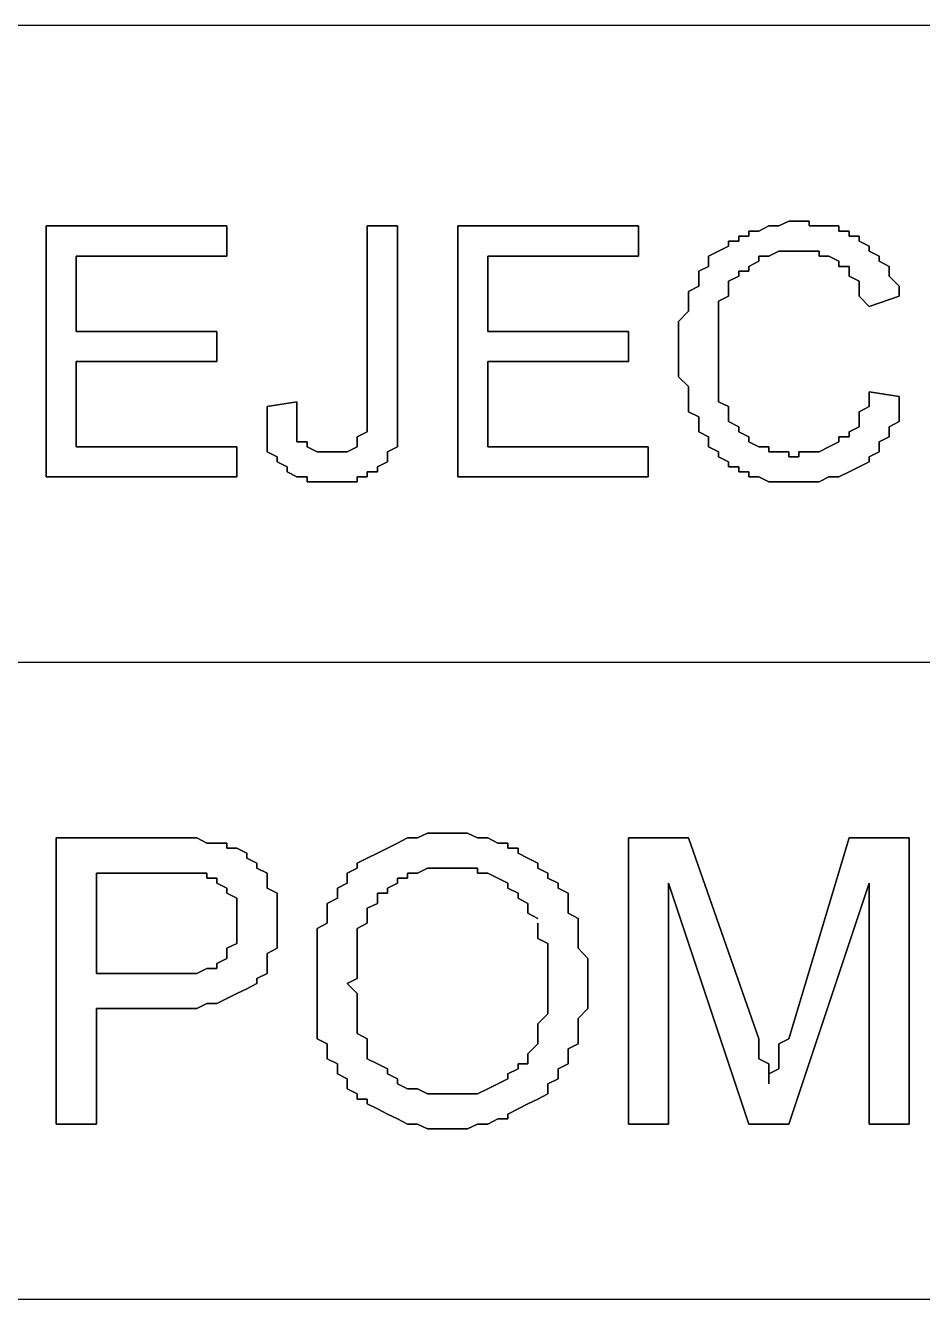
# Model space of a CAD drawing. Header units: metres. Extents: x 2.9 to 42.8, y 1.7 to 28.7.
# Drawn here: x 40.4105 to 40.7258, y 10.3611 to 10.8091 of the extents above; entities that cross this region are included whole.
import ezdxf

# ---------------------------------------------------------------- set-up
doc = ezdxf.new("R2010")
doc.units = ezdxf.units.M
doc.layers.add('NEGRO', color=7, linetype='Continuous')

msp = doc.modelspace()

# ---------------------------------------------------------------- linework, layer by layer
at = {"layer": 'NEGRO', "lineweight": -3}
for points in [[(42.3545, 10.8091), (36.389, 10.8091)], [(40.4812, 10.7386), (40.4178, 10.7386), (40.4812, 10.7386)], [(40.4178, 10.7386), (40.4178, 10.6504), (40.4178, 10.7386)], [(40.4812, 10.728), (40.4812, 10.7386), (40.4812, 10.728)], [(40.5412, 10.7386), (40.5306, 10.7386), (40.5412, 10.7386)], [(40.5306, 10.7386), (40.5306, 10.6768), (40.5306, 10.7386)], [(40.5412, 10.6786), (40.5412, 10.7386), (40.5412, 10.6786)], [(40.6259, 10.7386), (40.5624, 10.7386), (40.6259, 10.7386)], [(40.5624, 10.7386), (40.5624, 10.6504), (40.5624, 10.7386)], [(40.6259, 10.728), (40.6259, 10.7386), (40.6259, 10.728)], [(40.6718, 10.7386), (40.6682, 10.7368), (40.6718, 10.7386)], [(40.6753, 10.7386), (40.6718, 10.7386), (40.6753, 10.7386)], [(40.6788, 10.7403), (40.6753, 10.7386), (40.6788, 10.7403)], [(40.6823, 10.7403), (40.6788, 10.7403), (40.6823, 10.7403)], [(40.6859, 10.7403), (40.6823, 10.7403), (40.6859, 10.7403)], [(40.6859, 10.7386), (40.6859, 10.7403), (40.6859, 10.7386)], [(40.6894, 10.7386), (40.6859, 10.7386), (40.6894, 10.7386)], [(40.6929, 10.7386), (40.6894, 10.7386), (40.6929, 10.7386)], [(40.6964, 10.7386), (40.6929, 10.7386), (40.6964, 10.7386)], [(40.6964, 10.7368), (40.6964, 10.7386), (40.6964, 10.7368)], [(40.6647, 10.735), (40.6612, 10.735), (40.6647, 10.735)], [(40.6612, 10.735), (40.6612, 10.7333), (40.6612, 10.735)], [(40.6682, 10.7368), (40.6647, 10.7368), (40.6682, 10.7368)], [(40.6647, 10.7368), (40.6647, 10.735), (40.6647, 10.7368)], [(40.7, 10.7368), (40.6964, 10.7368), (40.7, 10.7368)], [(40.7, 10.735), (40.7, 10.7368), (40.7, 10.735)], [(40.7035, 10.735), (40.7, 10.735), (40.7035, 10.735)], [(40.7035, 10.7333), (40.7035, 10.735), (40.7035, 10.7333)], [(40.6541, 10.7297), (40.6506, 10.728), (40.6541, 10.7297)], [(40.6576, 10.7315), (40.6541, 10.7297), (40.6576, 10.7315)], [(40.6612, 10.7333), (40.6576, 10.7333), (40.6612, 10.7333)], [(40.6576, 10.7333), (40.6576, 10.7315), (40.6576, 10.7333)], [(40.6718, 10.728), (40.6753, 10.7297), (40.6718, 10.728)], [(40.6753, 10.7297), (40.6788, 10.7297), (40.6753, 10.7297)], [(40.6788, 10.7297), (40.6823, 10.7297), (40.6788, 10.7297)], [(40.6823, 10.7297), (40.6859, 10.7297), (40.6823, 10.7297)], [(40.6859, 10.7297), (40.6894, 10.7297), (40.6859, 10.7297)], [(40.6894, 10.7297), (40.6894, 10.728), (40.6894, 10.7297)], [(40.707, 10.7315), (40.7035, 10.7333), (40.707, 10.7315)], [(40.707, 10.7297), (40.707, 10.7315), (40.707, 10.7297)], [(40.7106, 10.728), (40.707, 10.7297), (40.7106, 10.728)], [(40.4283, 10.7015), (40.4283, 10.728), (40.4283, 10.7015)], [(40.4283, 10.728), (40.4812, 10.728), (40.4283, 10.728)], [(40.573, 10.7015), (40.573, 10.728), (40.573, 10.7015)], [(40.573, 10.728), (40.6259, 10.728), (40.573, 10.728)], [(40.6506, 10.728), (40.6506, 10.7262), (40.6506, 10.728)], [(40.6506, 10.7262), (40.6506, 10.7244), (40.6506, 10.7262)], [(40.6647, 10.7244), (40.6682, 10.7262), (40.6647, 10.7244)], [(40.6682, 10.7262), (40.6682, 10.728), (40.6682, 10.7262)], [(40.6682, 10.728), (40.6718, 10.728), (40.6682, 10.728)], [(40.6894, 10.728), (40.6929, 10.728), (40.6894, 10.728)], [(40.6929, 10.728), (40.6964, 10.7262), (40.6929, 10.728)], [(40.6964, 10.7262), (40.6964, 10.7244), (40.6964, 10.7262)], [(40.7106, 10.7262), (40.7106, 10.728), (40.7106, 10.7262)], [(40.7141, 10.7244), (40.7106, 10.7262), (40.7141, 10.7244)], [(40.6506, 10.7244), (40.6471, 10.7227), (40.6506, 10.7244)], [(40.6471, 10.7227), (40.6471, 10.7209), (40.6471, 10.7227)], [(40.6471, 10.7209), (40.6471, 10.7192), (40.6471, 10.7209)], [(40.6576, 10.7192), (40.6612, 10.7209), (40.6576, 10.7192)], [(40.6612, 10.7209), (40.6612, 10.7227), (40.6612, 10.7209)], [(40.6612, 10.7227), (40.6647, 10.7227), (40.6612, 10.7227)], [(40.6647, 10.7227), (40.6647, 10.7244), (40.6647, 10.7227)], [(40.6964, 10.7244), (40.7, 10.7244), (40.6964, 10.7244)], [(40.7, 10.7244), (40.7, 10.7227), (40.7, 10.7244)], [(40.7, 10.7227), (40.7, 10.7209), (40.7, 10.7227)], [(40.7, 10.7209), (40.7035, 10.7192), (40.7, 10.7209)], [(40.7141, 10.7227), (40.7141, 10.7244), (40.7141, 10.7227)], [(40.7141, 10.7209), (40.7141, 10.7227), (40.7141, 10.7209)], [(40.7176, 10.7174), (40.7141, 10.7209), (40.7176, 10.7174)], [(40.6471, 10.7174), (40.6435, 10.7156), (40.6471, 10.7174)], [(40.6471, 10.7192), (40.6471, 10.7174), (40.6471, 10.7192)], [(40.6576, 10.7174), (40.6576, 10.7192), (40.6576, 10.7174)], [(40.6576, 10.7156), (40.6576, 10.7174), (40.6576, 10.7156)], [(40.7035, 10.7192), (40.7035, 10.7174), (40.7035, 10.7192)], [(40.7035, 10.7174), (40.7035, 10.7156), (40.7035, 10.7174)], [(40.7176, 10.7156), (40.7176, 10.7174), (40.7176, 10.7156)], [(40.6435, 10.7156), (40.6435, 10.7139), (40.6435, 10.7156)], [(40.6435, 10.7139), (40.6435, 10.7121), (40.6435, 10.7139)], [(40.6435, 10.7121), (40.6435, 10.7103), (40.6435, 10.7121)], [(40.6541, 10.7121), (40.6576, 10.7139), (40.6541, 10.7121)], [(40.6541, 10.7103), (40.6541, 10.7121), (40.6541, 10.7103)], [(40.6576, 10.7139), (40.6576, 10.7156), (40.6576, 10.7139)], [(40.7035, 10.7156), (40.7035, 10.7139), (40.7035, 10.7156)], [(40.7035, 10.7139), (40.707, 10.7103), (40.7035, 10.7139)], [(40.707, 10.7103), (40.7176, 10.7139), (40.707, 10.7103)], [(40.7176, 10.7139), (40.7176, 10.7156), (40.7176, 10.7139)], [(40.6435, 10.7086), (40.64, 10.705), (40.6435, 10.7086)], [(40.6435, 10.7103), (40.6435, 10.7086), (40.6435, 10.7103)], [(40.6541, 10.7068), (40.6541, 10.7103), (40.6541, 10.7068)], [(40.64, 10.705), (40.64, 10.7033), (40.64, 10.705)], [(40.64, 10.7033), (40.64, 10.7015), (40.64, 10.7033)], [(40.6541, 10.705), (40.6541, 10.7068), (40.6541, 10.705)], [(40.6541, 10.7033), (40.6541, 10.705), (40.6541, 10.7033)], [(40.6541, 10.7015), (40.6541, 10.7033), (40.6541, 10.7015)], [(40.4777, 10.7015), (40.4283, 10.7015), (40.4777, 10.7015)], [(40.4777, 10.6909), (40.4777, 10.7015), (40.4777, 10.6909)], [(40.6224, 10.7015), (40.573, 10.7015), (40.6224, 10.7015)], [(40.6224, 10.6909), (40.6224, 10.7015), (40.6224, 10.6909)], [(40.64, 10.7015), (40.64, 10.6998), (40.64, 10.7015)], [(40.64, 10.6998), (40.64, 10.6962), (40.64, 10.6998)], [(40.6541, 10.6998), (40.6541, 10.7015), (40.6541, 10.6998)], [(40.6541, 10.6962), (40.6541, 10.6998), (40.6541, 10.6962)], [(40.64, 10.6962), (40.64, 10.6945), (40.64, 10.6962)], [(40.64, 10.6945), (40.64, 10.6909), (40.64, 10.6945)], [(40.6541, 10.6945), (40.6541, 10.6962), (40.6541, 10.6945)], [(40.6541, 10.6927), (40.6541, 10.6945), (40.6541, 10.6927)], [(40.4283, 10.6609), (40.4283, 10.6909), (40.4283, 10.6609)], [(40.4283, 10.6909), (40.4777, 10.6909), (40.4283, 10.6909)], [(40.573, 10.6609), (40.573, 10.6909), (40.573, 10.6609)], [(40.573, 10.6909), (40.6224, 10.6909), (40.573, 10.6909)], [(40.64, 10.6909), (40.64, 10.6892), (40.64, 10.6909)], [(40.6541, 10.6892), (40.6541, 10.6927), (40.6541, 10.6892)], [(40.64, 10.6892), (40.64, 10.6874), (40.64, 10.6892)], [(40.64, 10.6874), (40.64, 10.6856), (40.64, 10.6874)], [(40.64, 10.6856), (40.6435, 10.6821), (40.64, 10.6856)], [(40.6541, 10.6874), (40.6541, 10.6892), (40.6541, 10.6874)], [(40.6541, 10.6856), (40.6541, 10.6874), (40.6541, 10.6856)], [(40.6541, 10.6839), (40.6541, 10.6856), (40.6541, 10.6839)], [(40.6435, 10.6821), (40.6435, 10.6803), (40.6435, 10.6821)], [(40.6541, 10.6821), (40.6541, 10.6839), (40.6541, 10.6821)], [(40.6541, 10.6803), (40.6541, 10.6821), (40.6541, 10.6803)], [(40.5059, 10.6768), (40.4954, 10.6751), (40.5059, 10.6768)], [(40.5059, 10.6733), (40.5059, 10.6768), (40.5059, 10.6733)], [(40.5306, 10.6768), (40.5306, 10.6733), (40.5306, 10.6768)], [(40.5412, 10.6751), (40.5412, 10.6786), (40.5412, 10.6751)], [(40.6435, 10.6803), (40.6435, 10.6786), (40.6435, 10.6803)], [(40.6435, 10.6786), (40.6435, 10.6768), (40.6435, 10.6786)], [(40.6435, 10.6768), (40.6435, 10.6751), (40.6435, 10.6768)], [(40.6541, 10.6768), (40.6541, 10.6803), (40.6541, 10.6768)], [(40.6576, 10.6751), (40.6541, 10.6768), (40.6576, 10.6751)], [(40.707, 10.6803), (40.707, 10.6786), (40.707, 10.6803)], [(40.7176, 10.6786), (40.707, 10.6803), (40.7176, 10.6786)], [(40.707, 10.6786), (40.707, 10.6751), (40.707, 10.6786)], [(40.7176, 10.6751), (40.7176, 10.6786), (40.7176, 10.6751)], [(40.4954, 10.6751), (40.4954, 10.6715), (40.4954, 10.6751)], [(40.4954, 10.6715), (40.4954, 10.6698), (40.4954, 10.6715)], [(40.5059, 10.6715), (40.5059, 10.6733), (40.5059, 10.6715)], [(40.5059, 10.668), (40.5059, 10.6715), (40.5059, 10.668)], [(40.5306, 10.6733), (40.5306, 10.6715), (40.5306, 10.6733)], [(40.5306, 10.6715), (40.5306, 10.6698), (40.5306, 10.6715)], [(40.5412, 10.6733), (40.5412, 10.6751), (40.5412, 10.6733)], [(40.5412, 10.6698), (40.5412, 10.6733), (40.5412, 10.6698)], [(40.6435, 10.6751), (40.6435, 10.6733), (40.6435, 10.6751)], [(40.6435, 10.6733), (40.6471, 10.6715), (40.6435, 10.6733)], [(40.6471, 10.6715), (40.6471, 10.6698), (40.6471, 10.6715)], [(40.6576, 10.6733), (40.6576, 10.6751), (40.6576, 10.6733)], [(40.6576, 10.6715), (40.6576, 10.6733), (40.6576, 10.6715)], [(40.6576, 10.6698), (40.6576, 10.6715), (40.6576, 10.6698)], [(40.707, 10.6751), (40.7035, 10.6733), (40.707, 10.6751)], [(40.7035, 10.6733), (40.7035, 10.6715), (40.7035, 10.6733)], [(40.7035, 10.6715), (40.7035, 10.6698), (40.7035, 10.6715)], [(40.7176, 10.6733), (40.7176, 10.6751), (40.7176, 10.6733)], [(40.7176, 10.6715), (40.7176, 10.6733), (40.7176, 10.6715)], [(40.7176, 10.6698), (40.7176, 10.6715), (40.7176, 10.6698)], [(40.4954, 10.6698), (40.4954, 10.668), (40.4954, 10.6698)], [(40.4954, 10.668), (40.4954, 10.6645), (40.4954, 10.668)], [(40.5059, 10.6662), (40.5059, 10.668), (40.5059, 10.6662)], [(40.5306, 10.6698), (40.5306, 10.668), (40.5306, 10.6698)], [(40.5306, 10.668), (40.5306, 10.6662), (40.5306, 10.668)], [(40.5412, 10.668), (40.5412, 10.6698), (40.5412, 10.668)], [(40.5412, 10.6662), (40.5412, 10.668), (40.5412, 10.6662)], [(40.6471, 10.6698), (40.6471, 10.668), (40.6471, 10.6698)], [(40.6471, 10.668), (40.6471, 10.6662), (40.6471, 10.668)], [(40.6612, 10.668), (40.6576, 10.6698), (40.6612, 10.668)], [(40.6612, 10.6662), (40.6612, 10.668), (40.6612, 10.6662)], [(40.7035, 10.668), (40.7, 10.6662), (40.7035, 10.668)], [(40.7035, 10.6698), (40.7035, 10.668), (40.7035, 10.6698)], [(40.7141, 10.668), (40.7176, 10.6698), (40.7141, 10.668)], [(40.7141, 10.6662), (40.7141, 10.668), (40.7141, 10.6662)], [(40.4954, 10.6645), (40.4954, 10.6627), (40.4954, 10.6645)], [(40.4954, 10.6627), (40.4954, 10.6609), (40.4954, 10.6627)], [(40.5059, 10.6645), (40.5059, 10.6662), (40.5059, 10.6645)], [(40.5059, 10.6627), (40.5059, 10.6645), (40.5059, 10.6627)], [(40.5095, 10.6627), (40.5059, 10.6627), (40.5095, 10.6627)], [(40.5095, 10.6609), (40.5095, 10.6627), (40.5095, 10.6609)], [(40.5306, 10.6662), (40.5271, 10.6645), (40.5306, 10.6662)], [(40.5271, 10.6645), (40.5271, 10.6627), (40.5271, 10.6645)], [(40.5271, 10.6627), (40.5271, 10.6609), (40.5271, 10.6627)], [(40.5412, 10.6645), (40.5412, 10.6662), (40.5412, 10.6645)], [(40.5412, 10.6627), (40.5412, 10.6645), (40.5412, 10.6627)], [(40.5412, 10.6609), (40.5412, 10.6627), (40.5412, 10.6609)], [(40.6471, 10.6662), (40.6506, 10.6645), (40.6471, 10.6662)], [(40.6506, 10.6645), (40.6506, 10.6627), (40.6506, 10.6645)], [(40.6506, 10.6627), (40.6506, 10.6609), (40.6506, 10.6627)], [(40.6647, 10.6645), (40.6612, 10.6662), (40.6647, 10.6645)], [(40.6647, 10.6627), (40.6647, 10.6645), (40.6647, 10.6627)], [(40.6682, 10.6609), (40.6647, 10.6627), (40.6682, 10.6609)], [(40.6964, 10.6627), (40.6929, 10.6609), (40.6964, 10.6627)], [(40.7, 10.6645), (40.6964, 10.6645), (40.7, 10.6645)], [(40.6964, 10.6645), (40.6964, 10.6627), (40.6964, 10.6645)], [(40.7, 10.6662), (40.7, 10.6645), (40.7, 10.6662)], [(40.7106, 10.6627), (40.7141, 10.6645), (40.7106, 10.6627)], [(40.7106, 10.6609), (40.7106, 10.6627), (40.7106, 10.6609)], [(40.7141, 10.6645), (40.7141, 10.6662), (40.7141, 10.6645)], [(40.4848, 10.6609), (40.4283, 10.6609), (40.4848, 10.6609)], [(40.4848, 10.6504), (40.4848, 10.6609), (40.4848, 10.6504)], [(40.4954, 10.6609), (40.4954, 10.6592), (40.4954, 10.6609)], [(40.4954, 10.6592), (40.4989, 10.6574), (40.4954, 10.6592)], [(40.513, 10.6592), (40.5095, 10.6609), (40.513, 10.6592)], [(40.5165, 10.6592), (40.513, 10.6592), (40.5165, 10.6592)], [(40.5201, 10.6592), (40.5165, 10.6592), (40.5201, 10.6592)], [(40.5236, 10.6592), (40.5201, 10.6592), (40.5236, 10.6592)], [(40.5271, 10.6609), (40.5236, 10.6592), (40.5271, 10.6609)], [(40.5377, 10.6592), (40.5412, 10.6609), (40.5377, 10.6592)], [(40.5377, 10.6574), (40.5377, 10.6592), (40.5377, 10.6574)], [(40.6294, 10.6609), (40.573, 10.6609), (40.6294, 10.6609)], [(40.6294, 10.6504), (40.6294, 10.6609), (40.6294, 10.6504)], [(40.6506, 10.6609), (40.6541, 10.6592), (40.6506, 10.6609)], [(40.6541, 10.6592), (40.6541, 10.6574), (40.6541, 10.6592)], [(40.6718, 10.6609), (40.6682, 10.6609), (40.6718, 10.6609)], [(40.6718, 10.6592), (40.6718, 10.6609), (40.6718, 10.6592)], [(40.6753, 10.6592), (40.6718, 10.6592), (40.6753, 10.6592)], [(40.6788, 10.6592), (40.6753, 10.6592), (40.6788, 10.6592)], [(40.6788, 10.6574), (40.6788, 10.6592), (40.6788, 10.6574)], [(40.6859, 10.6592), (40.6823, 10.6592), (40.6859, 10.6592)], [(40.6823, 10.6592), (40.6823, 10.6574), (40.6823, 10.6592)], [(40.6894, 10.6592), (40.6859, 10.6592), (40.6894, 10.6592)], [(40.6929, 10.6609), (40.6894, 10.6592), (40.6929, 10.6609)], [(40.707, 10.6574), (40.7106, 10.6592), (40.707, 10.6574)], [(40.7106, 10.6592), (40.7106, 10.6609), (40.7106, 10.6592)], [(40.4989, 10.6574), (40.4989, 10.6557), (40.4989, 10.6574)], [(40.4989, 10.6557), (40.5024, 10.6539), (40.4989, 10.6557)], [(40.5024, 10.6539), (40.5024, 10.6521), (40.5024, 10.6539)], [(40.5342, 10.6539), (40.5377, 10.6557), (40.5342, 10.6539)], [(40.5342, 10.6521), (40.5342, 10.6539), (40.5342, 10.6521)], [(40.5377, 10.6557), (40.5377, 10.6574), (40.5377, 10.6557)], [(40.6541, 10.6574), (40.6576, 10.6557), (40.6541, 10.6574)], [(40.6576, 10.6557), (40.6576, 10.6539), (40.6576, 10.6557)], [(40.6576, 10.6539), (40.6612, 10.6539), (40.6576, 10.6539)], [(40.6612, 10.6539), (40.6612, 10.6521), (40.6612, 10.6539)], [(40.6823, 10.6574), (40.6788, 10.6574), (40.6823, 10.6574)], [(40.7, 10.6521), (40.7035, 10.6539), (40.7, 10.6521)], [(40.7035, 10.6539), (40.707, 10.6557), (40.7035, 10.6539)], [(40.707, 10.6557), (40.707, 10.6574), (40.707, 10.6557)], [(40.4178, 10.6504), (40.4848, 10.6504), (40.4178, 10.6504)], [(40.5024, 10.6521), (40.5059, 10.6504), (40.5024, 10.6521)], [(40.5059, 10.6504), (40.5095, 10.6504), (40.5059, 10.6504)], [(40.5095, 10.6504), (40.5095, 10.6486), (40.5095, 10.6504)], [(40.5271, 10.6486), (40.5271, 10.6504), (40.5271, 10.6486)], [(40.5271, 10.6504), (40.5306, 10.6504), (40.5271, 10.6504)], [(40.5306, 10.6504), (40.5306, 10.6521), (40.5306, 10.6504)], [(40.5306, 10.6521), (40.5342, 10.6521), (40.5306, 10.6521)], [(40.5624, 10.6504), (40.6294, 10.6504), (40.5624, 10.6504)], [(40.6612, 10.6521), (40.6647, 10.6521), (40.6612, 10.6521)], [(40.6647, 10.6521), (40.6647, 10.6504), (40.6647, 10.6521)], [(40.6647, 10.6504), (40.6682, 10.6504), (40.6647, 10.6504)], [(40.6682, 10.6504), (40.6718, 10.6486), (40.6682, 10.6504)], [(40.6894, 10.6486), (40.6929, 10.6504), (40.6894, 10.6486)], [(40.6929, 10.6504), (40.6964, 10.6504), (40.6929, 10.6504)], [(40.6964, 10.6504), (40.7, 10.6521), (40.6964, 10.6504)], [(40.5095, 10.6486), (40.513, 10.6486), (40.5095, 10.6486)], [(40.513, 10.6486), (40.5165, 10.6486), (40.513, 10.6486)], [(40.5165, 10.6486), (40.5201, 10.6486), (40.5165, 10.6486)], [(40.5201, 10.6486), (40.5236, 10.6486), (40.5201, 10.6486)], [(40.5236, 10.6486), (40.5271, 10.6486), (40.5236, 10.6486)], [(40.6718, 10.6486), (40.6753, 10.6486), (40.6718, 10.6486)], [(40.6753, 10.6486), (40.6788, 10.6486), (40.6753, 10.6486)], [(40.6788, 10.6486), (40.6823, 10.6486), (40.6788, 10.6486)], [(40.6823, 10.6486), (40.6859, 10.6486), (40.6823, 10.6486)], [(40.6859, 10.6486), (40.6894, 10.6486), (40.6859, 10.6486)], [(42.3545, 10.5851), (36.389, 10.5851)], [(40.5518, 10.5251), (40.5483, 10.5234), (40.5518, 10.5251)], [(40.5553, 10.5251), (40.5518, 10.5251), (40.5553, 10.5251)], [(40.5589, 10.5251), (40.5553, 10.5251), (40.5589, 10.5251)], [(40.5624, 10.5251), (40.5589, 10.5251), (40.5624, 10.5251)], [(40.5659, 10.5251), (40.5624, 10.5251), (40.5659, 10.5251)], [(40.5694, 10.5234), (40.5659, 10.5251), (40.5694, 10.5234)], [(40.4601, 10.5234), (40.4213, 10.5234), (40.4601, 10.5234)], [(40.4213, 10.5234), (40.4213, 10.4228), (40.4213, 10.5234)], [(40.4636, 10.5234), (40.4601, 10.5234), (40.4636, 10.5234)], [(40.4671, 10.5234), (40.4636, 10.5234), (40.4671, 10.5234)], [(40.4707, 10.5234), (40.4671, 10.5234), (40.4707, 10.5234)], [(40.4742, 10.5216), (40.4707, 10.5234), (40.4742, 10.5216)], [(40.4777, 10.5216), (40.4742, 10.5216), (40.4777, 10.5216)], [(40.4812, 10.5216), (40.4777, 10.5216), (40.4812, 10.5216)], [(40.4812, 10.5198), (40.4812, 10.5216), (40.4812, 10.5198)], [(40.4848, 10.5198), (40.4812, 10.5198), (40.4848, 10.5198)], [(40.4883, 10.5181), (40.4848, 10.5198), (40.4883, 10.5181)], [(40.5377, 10.5198), (40.5342, 10.5181), (40.5377, 10.5198)], [(40.5412, 10.5216), (40.5377, 10.5198), (40.5412, 10.5216)], [(40.5448, 10.5234), (40.5412, 10.5216), (40.5448, 10.5234)], [(40.5483, 10.5234), (40.5448, 10.5234), (40.5483, 10.5234)], [(40.573, 10.5234), (40.5694, 10.5234), (40.573, 10.5234)], [(40.5765, 10.5216), (40.573, 10.5234), (40.5765, 10.5216)], [(40.58, 10.5216), (40.5765, 10.5216), (40.58, 10.5216)], [(40.58, 10.5198), (40.58, 10.5216), (40.58, 10.5198)], [(40.5836, 10.5198), (40.58, 10.5198), (40.5836, 10.5198)], [(40.5836, 10.5181), (40.5836, 10.5198), (40.5836, 10.5181)], [(40.6435, 10.5234), (40.6224, 10.5234), (40.6435, 10.5234)], [(40.6224, 10.5234), (40.6224, 10.4228), (40.6224, 10.5234)], [(40.6682, 10.4528), (40.6435, 10.5234), (40.6682, 10.4528)], [(40.7, 10.5234), (40.6788, 10.4528), (40.7, 10.5234)], [(40.7211, 10.5234), (40.7, 10.5234), (40.7211, 10.5234)], [(40.7211, 10.4228), (40.7211, 10.5234), (40.7211, 10.4228)], [(40.4883, 10.5163), (40.4883, 10.5181), (40.4883, 10.5163)], [(40.4918, 10.5145), (40.4883, 10.5163), (40.4918, 10.5145)], [(40.5306, 10.5163), (40.5271, 10.5145), (40.5306, 10.5163)], [(40.5342, 10.5181), (40.5306, 10.5163), (40.5342, 10.5181)], [(40.5871, 10.5163), (40.5836, 10.5181), (40.5871, 10.5163)], [(40.5906, 10.5145), (40.5871, 10.5163), (40.5906, 10.5145)], [(40.4354, 10.4757), (40.4354, 10.511), (40.4354, 10.4757)], [(40.4354, 10.511), (40.4601, 10.511), (40.4354, 10.511)], [(40.4601, 10.511), (40.4636, 10.511), (40.4601, 10.511)], [(40.4636, 10.511), (40.4671, 10.511), (40.4636, 10.511)], [(40.4671, 10.511), (40.4707, 10.511), (40.4671, 10.511)], [(40.4707, 10.511), (40.4742, 10.511), (40.4707, 10.511)], [(40.4742, 10.511), (40.4742, 10.5093), (40.4742, 10.511)], [(40.4918, 10.5128), (40.4918, 10.5145), (40.4918, 10.5128)], [(40.4954, 10.511), (40.4918, 10.5128), (40.4954, 10.511)], [(40.4954, 10.5093), (40.4954, 10.511), (40.4954, 10.5093)], [(40.5271, 10.5128), (40.5236, 10.511), (40.5271, 10.5128)], [(40.5236, 10.511), (40.5236, 10.5093), (40.5236, 10.511)], [(40.5271, 10.5145), (40.5271, 10.5128), (40.5271, 10.5145)], [(40.5448, 10.5093), (40.5448, 10.511), (40.5448, 10.5093)], [(40.5448, 10.511), (40.5483, 10.511), (40.5448, 10.511)], [(40.5483, 10.511), (40.5518, 10.5128), (40.5483, 10.511)], [(40.5518, 10.5128), (40.5553, 10.5128), (40.5518, 10.5128)], [(40.5553, 10.5128), (40.5589, 10.5128), (40.5553, 10.5128)], [(40.5589, 10.5128), (40.5624, 10.5128), (40.5589, 10.5128)], [(40.5624, 10.5128), (40.5659, 10.5128), (40.5624, 10.5128)], [(40.5659, 10.5128), (40.5694, 10.5128), (40.5659, 10.5128)], [(40.5694, 10.5128), (40.5694, 10.511), (40.5694, 10.5128)], [(40.5694, 10.511), (40.573, 10.511), (40.5694, 10.511)], [(40.573, 10.511), (40.5765, 10.5093), (40.573, 10.511)], [(40.5906, 10.5128), (40.5906, 10.5145), (40.5906, 10.5128)], [(40.5941, 10.511), (40.5906, 10.5128), (40.5941, 10.511)], [(40.5941, 10.5093), (40.5941, 10.511), (40.5941, 10.5093)], [(40.4742, 10.5093), (40.4777, 10.5093), (40.4742, 10.5093)], [(40.4777, 10.5093), (40.4777, 10.5075), (40.4777, 10.5093)], [(40.4777, 10.5075), (40.4812, 10.5057), (40.4777, 10.5075)], [(40.4812, 10.5057), (40.4812, 10.504), (40.4812, 10.5057)], [(40.4954, 10.5075), (40.4954, 10.5093), (40.4954, 10.5075)], [(40.4954, 10.5057), (40.4954, 10.5075), (40.4954, 10.5057)], [(40.4989, 10.504), (40.4954, 10.5057), (40.4989, 10.504)], [(40.5236, 10.5075), (40.5201, 10.5057), (40.5236, 10.5075)], [(40.5201, 10.5057), (40.5201, 10.504), (40.5201, 10.5057)], [(40.5236, 10.5093), (40.5236, 10.5075), (40.5236, 10.5093)], [(40.5377, 10.5057), (40.5412, 10.5075), (40.5377, 10.5057)], [(40.5377, 10.504), (40.5377, 10.5057), (40.5377, 10.504)], [(40.5412, 10.5075), (40.5412, 10.5093), (40.5412, 10.5075)], [(40.5412, 10.5093), (40.5448, 10.5093), (40.5412, 10.5093)], [(40.5765, 10.5093), (40.58, 10.5075), (40.5765, 10.5093)], [(40.58, 10.5075), (40.58, 10.5057), (40.58, 10.5075)], [(40.58, 10.5057), (40.5836, 10.504), (40.58, 10.5057)], [(40.5977, 10.5075), (40.5941, 10.5093), (40.5977, 10.5075)], [(40.5977, 10.5057), (40.5977, 10.5075), (40.5977, 10.5057)], [(40.6012, 10.504), (40.5977, 10.5057), (40.6012, 10.504)], [(40.6365, 10.4228), (40.6365, 10.5075), (40.6365, 10.4228)], [(40.6365, 10.5075), (40.6647, 10.4228), (40.6365, 10.5075)], [(40.6788, 10.4228), (40.707, 10.5075), (40.6788, 10.4228)], [(40.707, 10.5075), (40.707, 10.4228), (40.707, 10.5075)], [(40.4812, 10.504), (40.4848, 10.5022), (40.4812, 10.504)], [(40.4848, 10.5022), (40.4848, 10.5004), (40.4848, 10.5022)], [(40.4989, 10.5004), (40.4989, 10.504), (40.4989, 10.5004)], [(40.5201, 10.5022), (40.5165, 10.5004), (40.5201, 10.5022)], [(40.5201, 10.504), (40.5201, 10.5022), (40.5201, 10.504)], [(40.5342, 10.5022), (40.5342, 10.504), (40.5342, 10.5022)], [(40.5342, 10.504), (40.5377, 10.504), (40.5342, 10.504)], [(40.5342, 10.5004), (40.5342, 10.5022), (40.5342, 10.5004)], [(40.5836, 10.504), (40.5836, 10.5022), (40.5836, 10.504)], [(40.5836, 10.5022), (40.5871, 10.5004), (40.5836, 10.5022)], [(40.6012, 10.5004), (40.6012, 10.504), (40.6012, 10.5004)], [(40.4848, 10.5004), (40.4848, 10.4987), (40.4848, 10.5004)], [(40.4848, 10.4987), (40.4848, 10.4969), (40.4848, 10.4987)], [(40.4848, 10.4969), (40.4848, 10.4934), (40.4848, 10.4969)], [(40.4989, 10.4987), (40.4989, 10.5004), (40.4989, 10.4987)], [(40.4989, 10.4969), (40.4989, 10.4987), (40.4989, 10.4969)], [(40.4989, 10.4934), (40.4989, 10.4969), (40.4989, 10.4934)], [(40.5165, 10.5004), (40.5165, 10.4987), (40.5165, 10.5004)], [(40.5165, 10.4987), (40.5165, 10.4969), (40.5165, 10.4987)], [(40.5165, 10.4969), (40.5165, 10.4934), (40.5165, 10.4969)], [(40.5306, 10.4987), (40.5342, 10.5004), (40.5306, 10.4987)], [(40.5306, 10.4969), (40.5306, 10.4987), (40.5306, 10.4969)], [(40.5306, 10.4951), (40.5306, 10.4969), (40.5306, 10.4951)], [(40.5871, 10.5004), (40.5871, 10.4987), (40.5871, 10.5004)], [(40.5871, 10.4987), (40.5871, 10.4969), (40.5871, 10.4987)], [(40.5871, 10.4969), (40.5906, 10.4951), (40.5871, 10.4969)], [(40.6012, 10.4969), (40.6012, 10.5004), (40.6012, 10.4969)], [(40.6047, 10.4951), (40.6012, 10.4969), (40.6047, 10.4951)], [(40.4848, 10.4934), (40.4848, 10.4898), (40.4848, 10.4934)], [(40.4989, 10.4916), (40.4989, 10.4934), (40.4989, 10.4916)], [(40.5165, 10.4934), (40.513, 10.4916), (40.5165, 10.4934)], [(40.5271, 10.4916), (40.5306, 10.4934), (40.5271, 10.4916)], [(40.5306, 10.4934), (40.5306, 10.4951), (40.5306, 10.4934)], [(40.5906, 10.4934), (40.5906, 10.4916), (40.5906, 10.4934)], [(40.6047, 10.4934), (40.6047, 10.4951), (40.6047, 10.4934)], [(40.6047, 10.4916), (40.6047, 10.4934), (40.6047, 10.4916)], [(40.4848, 10.4898), (40.4848, 10.4881), (40.4848, 10.4898)], [(40.4848, 10.4881), (40.4848, 10.4863), (40.4848, 10.4881)], [(40.4989, 10.4898), (40.4989, 10.4916), (40.4989, 10.4898)], [(40.4989, 10.4863), (40.4989, 10.4898), (40.4989, 10.4863)], [(40.513, 10.4916), (40.513, 10.4898), (40.513, 10.4916)], [(40.513, 10.4898), (40.513, 10.4881), (40.513, 10.4898)], [(40.513, 10.4881), (40.513, 10.4846), (40.513, 10.4881)], [(40.5271, 10.4898), (40.5271, 10.4916), (40.5271, 10.4898)], [(40.5271, 10.4863), (40.5271, 10.4898), (40.5271, 10.4863)], [(40.5906, 10.4916), (40.5906, 10.4898), (40.5906, 10.4916)], [(40.5906, 10.4898), (40.5906, 10.4881), (40.5906, 10.4898)], [(40.5906, 10.4881), (40.5941, 10.4863), (40.5906, 10.4881)], [(40.6047, 10.4881), (40.6047, 10.4916), (40.6047, 10.4881)], [(40.6047, 10.4863), (40.6047, 10.4881), (40.6047, 10.4863)], [(40.4848, 10.4863), (40.4812, 10.4846), (40.4848, 10.4863)], [(40.4812, 10.4846), (40.4812, 10.481), (40.4812, 10.4846)], [(40.4954, 10.4828), (40.4989, 10.4846), (40.4954, 10.4828)], [(40.4989, 10.4846), (40.4989, 10.4863), (40.4989, 10.4846)], [(40.513, 10.4846), (40.513, 10.4828), (40.513, 10.4846)], [(40.5271, 10.4846), (40.5271, 10.4863), (40.5271, 10.4846)], [(40.5271, 10.4828), (40.5271, 10.4846), (40.5271, 10.4828)], [(40.5941, 10.4863), (40.5941, 10.4828), (40.5941, 10.4863)], [(40.6047, 10.4846), (40.6047, 10.4863), (40.6047, 10.4846)], [(40.6082, 10.481), (40.6047, 10.4846), (40.6082, 10.481)], [(40.4812, 10.481), (40.4777, 10.4793), (40.4812, 10.481)], [(40.4777, 10.4793), (40.4777, 10.4775), (40.4777, 10.4793)], [(40.4954, 10.481), (40.4954, 10.4828), (40.4954, 10.481)], [(40.4954, 10.4775), (40.4954, 10.481), (40.4954, 10.4775)], [(40.513, 10.4828), (40.513, 10.4793), (40.513, 10.4828)], [(40.513, 10.4793), (40.513, 10.4775), (40.513, 10.4793)], [(40.5271, 10.4793), (40.5271, 10.4828), (40.5271, 10.4793)], [(40.5271, 10.4757), (40.5271, 10.4793), (40.5271, 10.4757)], [(40.5941, 10.4828), (40.5941, 10.481), (40.5941, 10.4828)], [(40.5941, 10.481), (40.5941, 10.4775), (40.5941, 10.481)], [(40.6082, 10.4793), (40.6082, 10.481), (40.6082, 10.4793)], [(40.6082, 10.4775), (40.6082, 10.4793), (40.6082, 10.4775)], [(40.4601, 10.4757), (40.4354, 10.4757), (40.4601, 10.4757)], [(40.4636, 10.4757), (40.4601, 10.4757), (40.4636, 10.4757)], [(40.4671, 10.4757), (40.4636, 10.4757), (40.4671, 10.4757)], [(40.4707, 10.4757), (40.4671, 10.4757), (40.4707, 10.4757)], [(40.4742, 10.4775), (40.4707, 10.4757), (40.4742, 10.4775)], [(40.4777, 10.4775), (40.4742, 10.4775), (40.4777, 10.4775)], [(40.4918, 10.474), (40.4954, 10.4757), (40.4918, 10.474)], [(40.4954, 10.4757), (40.4954, 10.4775), (40.4954, 10.4757)], [(40.513, 10.4775), (40.513, 10.474), (40.513, 10.4775)], [(40.5271, 10.474), (40.5271, 10.4757), (40.5271, 10.474)], [(40.5941, 10.4775), (40.5941, 10.4757), (40.5941, 10.4775)], [(40.5941, 10.4757), (40.5941, 10.4722), (40.5941, 10.4757)], [(40.6082, 10.474), (40.6082, 10.4775), (40.6082, 10.474)], [(40.4848, 10.4687), (40.4883, 10.4704), (40.4848, 10.4687)], [(40.4883, 10.4704), (40.4918, 10.4722), (40.4883, 10.4704)], [(40.4918, 10.4722), (40.4918, 10.474), (40.4918, 10.4722)], [(40.513, 10.474), (40.513, 10.4722), (40.513, 10.474)], [(40.513, 10.4722), (40.513, 10.4704), (40.513, 10.4722)], [(40.513, 10.4704), (40.513, 10.4669), (40.513, 10.4704)], [(40.5236, 10.4722), (40.5271, 10.474), (40.5236, 10.4722)], [(40.5271, 10.4687), (40.5236, 10.4722), (40.5271, 10.4687)], [(40.5941, 10.4722), (40.5941, 10.4687), (40.5941, 10.4722)], [(40.6082, 10.4722), (40.6082, 10.474), (40.6082, 10.4722)], [(40.6082, 10.4704), (40.6082, 10.4722), (40.6082, 10.4704)], [(40.6082, 10.4687), (40.6082, 10.4704), (40.6082, 10.4687)], [(40.4777, 10.4652), (40.4812, 10.4669), (40.4777, 10.4652)], [(40.4812, 10.4669), (40.4848, 10.4687), (40.4812, 10.4669)], [(40.513, 10.4669), (40.513, 10.4652), (40.513, 10.4669)], [(40.5271, 10.4669), (40.5271, 10.4687), (40.5271, 10.4669)], [(40.5271, 10.4634), (40.5271, 10.4669), (40.5271, 10.4634)], [(40.5941, 10.4687), (40.5941, 10.4669), (40.5941, 10.4687)], [(40.5941, 10.4669), (40.5941, 10.4634), (40.5941, 10.4669)], [(40.6082, 10.4652), (40.6082, 10.4687), (40.6082, 10.4652)], [(40.4354, 10.4228), (40.4354, 10.4634), (40.4354, 10.4228)], [(40.4354, 10.4634), (40.4601, 10.4634), (40.4354, 10.4634)], [(40.4601, 10.4634), (40.4636, 10.4634), (40.4601, 10.4634)], [(40.4636, 10.4634), (40.4671, 10.4634), (40.4636, 10.4634)], [(40.4671, 10.4634), (40.4707, 10.4634), (40.4671, 10.4634)], [(40.4707, 10.4634), (40.4742, 10.4652), (40.4707, 10.4634)], [(40.4742, 10.4652), (40.4777, 10.4652), (40.4742, 10.4652)], [(40.513, 10.4652), (40.513, 10.4634), (40.513, 10.4652)], [(40.513, 10.4634), (40.513, 10.4599), (40.513, 10.4634)], [(40.5271, 10.4616), (40.5271, 10.4634), (40.5271, 10.4616)], [(40.5271, 10.4581), (40.5271, 10.4616), (40.5271, 10.4581)], [(40.5941, 10.4616), (40.5906, 10.4581), (40.5941, 10.4616)], [(40.5941, 10.4634), (40.5941, 10.4616), (40.5941, 10.4634)], [(40.6047, 10.4599), (40.6082, 10.4634), (40.6047, 10.4599)], [(40.6082, 10.4634), (40.6082, 10.4652), (40.6082, 10.4634)], [(40.513, 10.4599), (40.513, 10.4581), (40.513, 10.4599)], [(40.513, 10.4581), (40.513, 10.4563), (40.513, 10.4581)], [(40.5271, 10.4563), (40.5271, 10.4581), (40.5271, 10.4563)], [(40.5906, 10.4581), (40.5906, 10.4563), (40.5906, 10.4581)], [(40.6047, 10.4581), (40.6047, 10.4599), (40.6047, 10.4581)], [(40.6047, 10.4563), (40.6047, 10.4581), (40.6047, 10.4563)], [(40.513, 10.4563), (40.513, 10.4528), (40.513, 10.4563)], [(40.513, 10.4528), (40.5165, 10.451), (40.513, 10.4528)], [(40.5271, 10.4546), (40.5271, 10.4563), (40.5271, 10.4546)], [(40.5306, 10.4528), (40.5271, 10.4546), (40.5306, 10.4528)], [(40.5306, 10.451), (40.5306, 10.4528), (40.5306, 10.451)], [(40.5906, 10.4563), (40.5906, 10.4546), (40.5906, 10.4563)], [(40.5906, 10.4546), (40.5906, 10.4528), (40.5906, 10.4546)], [(40.5906, 10.4528), (40.5906, 10.451), (40.5906, 10.4528)], [(40.6047, 10.4528), (40.6047, 10.4563), (40.6047, 10.4528)], [(40.6047, 10.451), (40.6047, 10.4528), (40.6047, 10.451)], [(40.6682, 10.4493), (40.6682, 10.4528), (40.6682, 10.4493)], [(40.6788, 10.4528), (40.6753, 10.451), (40.6788, 10.4528)], [(40.5165, 10.451), (40.5165, 10.4493), (40.5165, 10.451)], [(40.5165, 10.4493), (40.5165, 10.4475), (40.5165, 10.4493)], [(40.5165, 10.4475), (40.5165, 10.4457), (40.5165, 10.4475)], [(40.5306, 10.4475), (40.5306, 10.451), (40.5306, 10.4475)], [(40.5306, 10.4457), (40.5306, 10.4475), (40.5306, 10.4457)], [(40.5906, 10.451), (40.5871, 10.4475), (40.5906, 10.451)], [(40.5871, 10.4475), (40.5871, 10.4457), (40.5871, 10.4475)], [(40.6012, 10.4493), (40.6047, 10.451), (40.6012, 10.4493)], [(40.6012, 10.4475), (40.6012, 10.4493), (40.6012, 10.4475)], [(40.6012, 10.4457), (40.6012, 10.4475), (40.6012, 10.4457)], [(40.6682, 10.4457), (40.6682, 10.4493), (40.6682, 10.4457)], [(40.6753, 10.451), (40.6753, 10.4475), (40.6753, 10.451)], [(40.6753, 10.4475), (40.6753, 10.4457), (40.6753, 10.4475)], [(40.5165, 10.4457), (40.5201, 10.444), (40.5165, 10.4457)], [(40.5201, 10.444), (40.5201, 10.4405), (40.5201, 10.444)], [(40.5342, 10.444), (40.5306, 10.4457), (40.5342, 10.444)], [(40.5377, 10.4422), (40.5342, 10.444), (40.5377, 10.4422)], [(40.5871, 10.444), (40.5836, 10.444), (40.5871, 10.444)], [(40.5836, 10.444), (40.5836, 10.4422), (40.5836, 10.444)], [(40.5871, 10.4457), (40.5871, 10.444), (40.5871, 10.4457)], [(40.5977, 10.4422), (40.6012, 10.444), (40.5977, 10.4422)], [(40.6012, 10.444), (40.6012, 10.4457), (40.6012, 10.444)], [(40.6718, 10.444), (40.6682, 10.4457), (40.6718, 10.444)], [(40.6718, 10.4422), (40.6718, 10.444), (40.6718, 10.4422)], [(40.6753, 10.4457), (40.6753, 10.4422), (40.6753, 10.4457)], [(40.5201, 10.4405), (40.5236, 10.4387), (40.5201, 10.4405)], [(40.5236, 10.4387), (40.5236, 10.4369), (40.5236, 10.4387)], [(40.5377, 10.4405), (40.5377, 10.4422), (40.5377, 10.4405)], [(40.5412, 10.4387), (40.5377, 10.4405), (40.5412, 10.4387)], [(40.5412, 10.4369), (40.5412, 10.4387), (40.5412, 10.4369)], [(40.58, 10.4387), (40.5765, 10.4369), (40.58, 10.4387)], [(40.5836, 10.4422), (40.58, 10.4405), (40.5836, 10.4422)], [(40.58, 10.4405), (40.58, 10.4387), (40.58, 10.4405)], [(40.5941, 10.4369), (40.5977, 10.4387), (40.5941, 10.4369)], [(40.5977, 10.4387), (40.5977, 10.4422), (40.5977, 10.4387)], [(40.6753, 10.4422), (40.6718, 10.4405), (40.6753, 10.4422)], [(40.6718, 10.4405), (40.6718, 10.4422), (40.6718, 10.4405)], [(40.6718, 10.4405), (40.6718, 10.4387), (40.6718, 10.4405)], [(40.6718, 10.4387), (40.6718, 10.4405), (40.6718, 10.4387)], [(40.5236, 10.4369), (40.5236, 10.4352), (40.5236, 10.4369)], [(40.5236, 10.4352), (40.5271, 10.4334), (40.5236, 10.4352)], [(40.5448, 10.4352), (40.5412, 10.4369), (40.5448, 10.4352)], [(40.5483, 10.4352), (40.5448, 10.4352), (40.5483, 10.4352)], [(40.5518, 10.4334), (40.5483, 10.4352), (40.5518, 10.4334)], [(40.573, 10.4352), (40.5694, 10.4334), (40.573, 10.4352)], [(40.5765, 10.4369), (40.573, 10.4352), (40.5765, 10.4369)], [(40.5941, 10.4352), (40.5941, 10.4369), (40.5941, 10.4352)], [(40.5941, 10.4334), (40.5941, 10.4352), (40.5941, 10.4334)], [(40.5271, 10.4334), (40.5271, 10.4316), (40.5271, 10.4334)], [(40.5271, 10.4316), (40.5306, 10.4316), (40.5271, 10.4316)], [(40.5306, 10.4316), (40.5306, 10.4299), (40.5306, 10.4316)], [(40.5306, 10.4299), (40.5342, 10.4281), (40.5306, 10.4299)], [(40.5553, 10.4334), (40.5518, 10.4334), (40.5553, 10.4334)], [(40.5589, 10.4334), (40.5553, 10.4334), (40.5589, 10.4334)], [(40.5624, 10.4334), (40.5589, 10.4334), (40.5624, 10.4334)], [(40.5659, 10.4334), (40.5624, 10.4334), (40.5659, 10.4334)], [(40.5694, 10.4334), (40.5659, 10.4334), (40.5694, 10.4334)], [(40.5836, 10.4281), (40.5871, 10.4299), (40.5836, 10.4281)], [(40.5871, 10.4299), (40.5906, 10.4316), (40.5871, 10.4299)], [(40.5906, 10.4316), (40.5941, 10.4334), (40.5906, 10.4316)], [(40.5342, 10.4281), (40.5377, 10.4263), (40.5342, 10.4281)], [(40.5377, 10.4263), (40.5412, 10.4246), (40.5377, 10.4263)], [(40.58, 10.4263), (40.5836, 10.4281), (40.58, 10.4263)], [(40.58, 10.4246), (40.58, 10.4263), (40.58, 10.4246)], [(40.4213, 10.4228), (40.4354, 10.4228), (40.4213, 10.4228)], [(40.5412, 10.4246), (40.5448, 10.4228), (40.5412, 10.4246)], [(40.5448, 10.4228), (40.5483, 10.4228), (40.5448, 10.4228)], [(40.5483, 10.4228), (40.5518, 10.4211), (40.5483, 10.4228)], [(40.5518, 10.4211), (40.5553, 10.4211), (40.5518, 10.4211)], [(40.5553, 10.4211), (40.5589, 10.4211), (40.5553, 10.4211)], [(40.5589, 10.4211), (40.5624, 10.4211), (40.5589, 10.4211)], [(40.5624, 10.4211), (40.5659, 10.4211), (40.5624, 10.4211)], [(40.5659, 10.4211), (40.5694, 10.4228), (40.5659, 10.4211)], [(40.5694, 10.4228), (40.573, 10.4228), (40.5694, 10.4228)], [(40.573, 10.4228), (40.5765, 10.4246), (40.573, 10.4228)], [(40.5765, 10.4246), (40.58, 10.4246), (40.5765, 10.4246)], [(40.6224, 10.4228), (40.6365, 10.4228), (40.6224, 10.4228)], [(40.6647, 10.4228), (40.6788, 10.4228), (40.6647, 10.4228)], [(40.707, 10.4228), (40.7211, 10.4228), (40.707, 10.4228)], [(42.3545, 10.3611), (36.389, 10.3611)]]:
    msp.add_lwpolyline(points, dxfattribs=at)
msp.add_lwpolyline([(40.6718, 10.4387), (40.6718, 10.4369), (40.6718, 10.4387), (40.6718, 10.4369)], close=True, dxfattribs=at)

doc.saveas('drawing.dxf')
